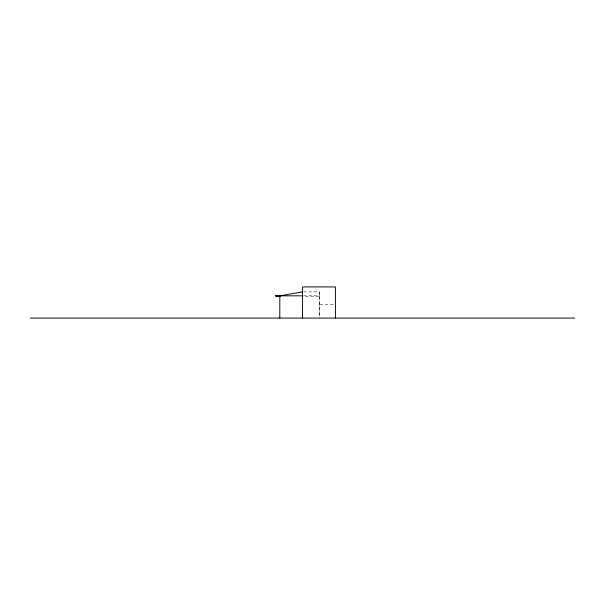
<?xml version="1.0" encoding="UTF-8"?>
<svg xmlns="http://www.w3.org/2000/svg" width="605" height="605" viewBox="0 0 605 605"><rect width="100%" height="100%" fill="white"/><g stroke="black" fill="none" stroke-linecap="round" stroke-linejoin="round"><path stroke-width="0.45" stroke-dasharray="3.02 2.27" d="M303.4 291.89L319.712 291.89L319.614 296.2L303.68 296.2M303.392 295.83L319.712 295.83M319.621 304.723L335.42 304.723M319.712 291.89L319.621 318.071M319.402 295.83L319.402 317.149"/><path stroke-width="0.91" d="M280.251 296.2L275.373 295.83L279.805 295.83L302.492 291.89L302.001 291.89M275.373 295.83L302.492 295.83M30.25 318.071L574.75 318.071M335.42 318.071L335.42 286.929L302.492 286.929L302.492 318.071M279.805 295.83L279.805 318.071"/></g></svg>
